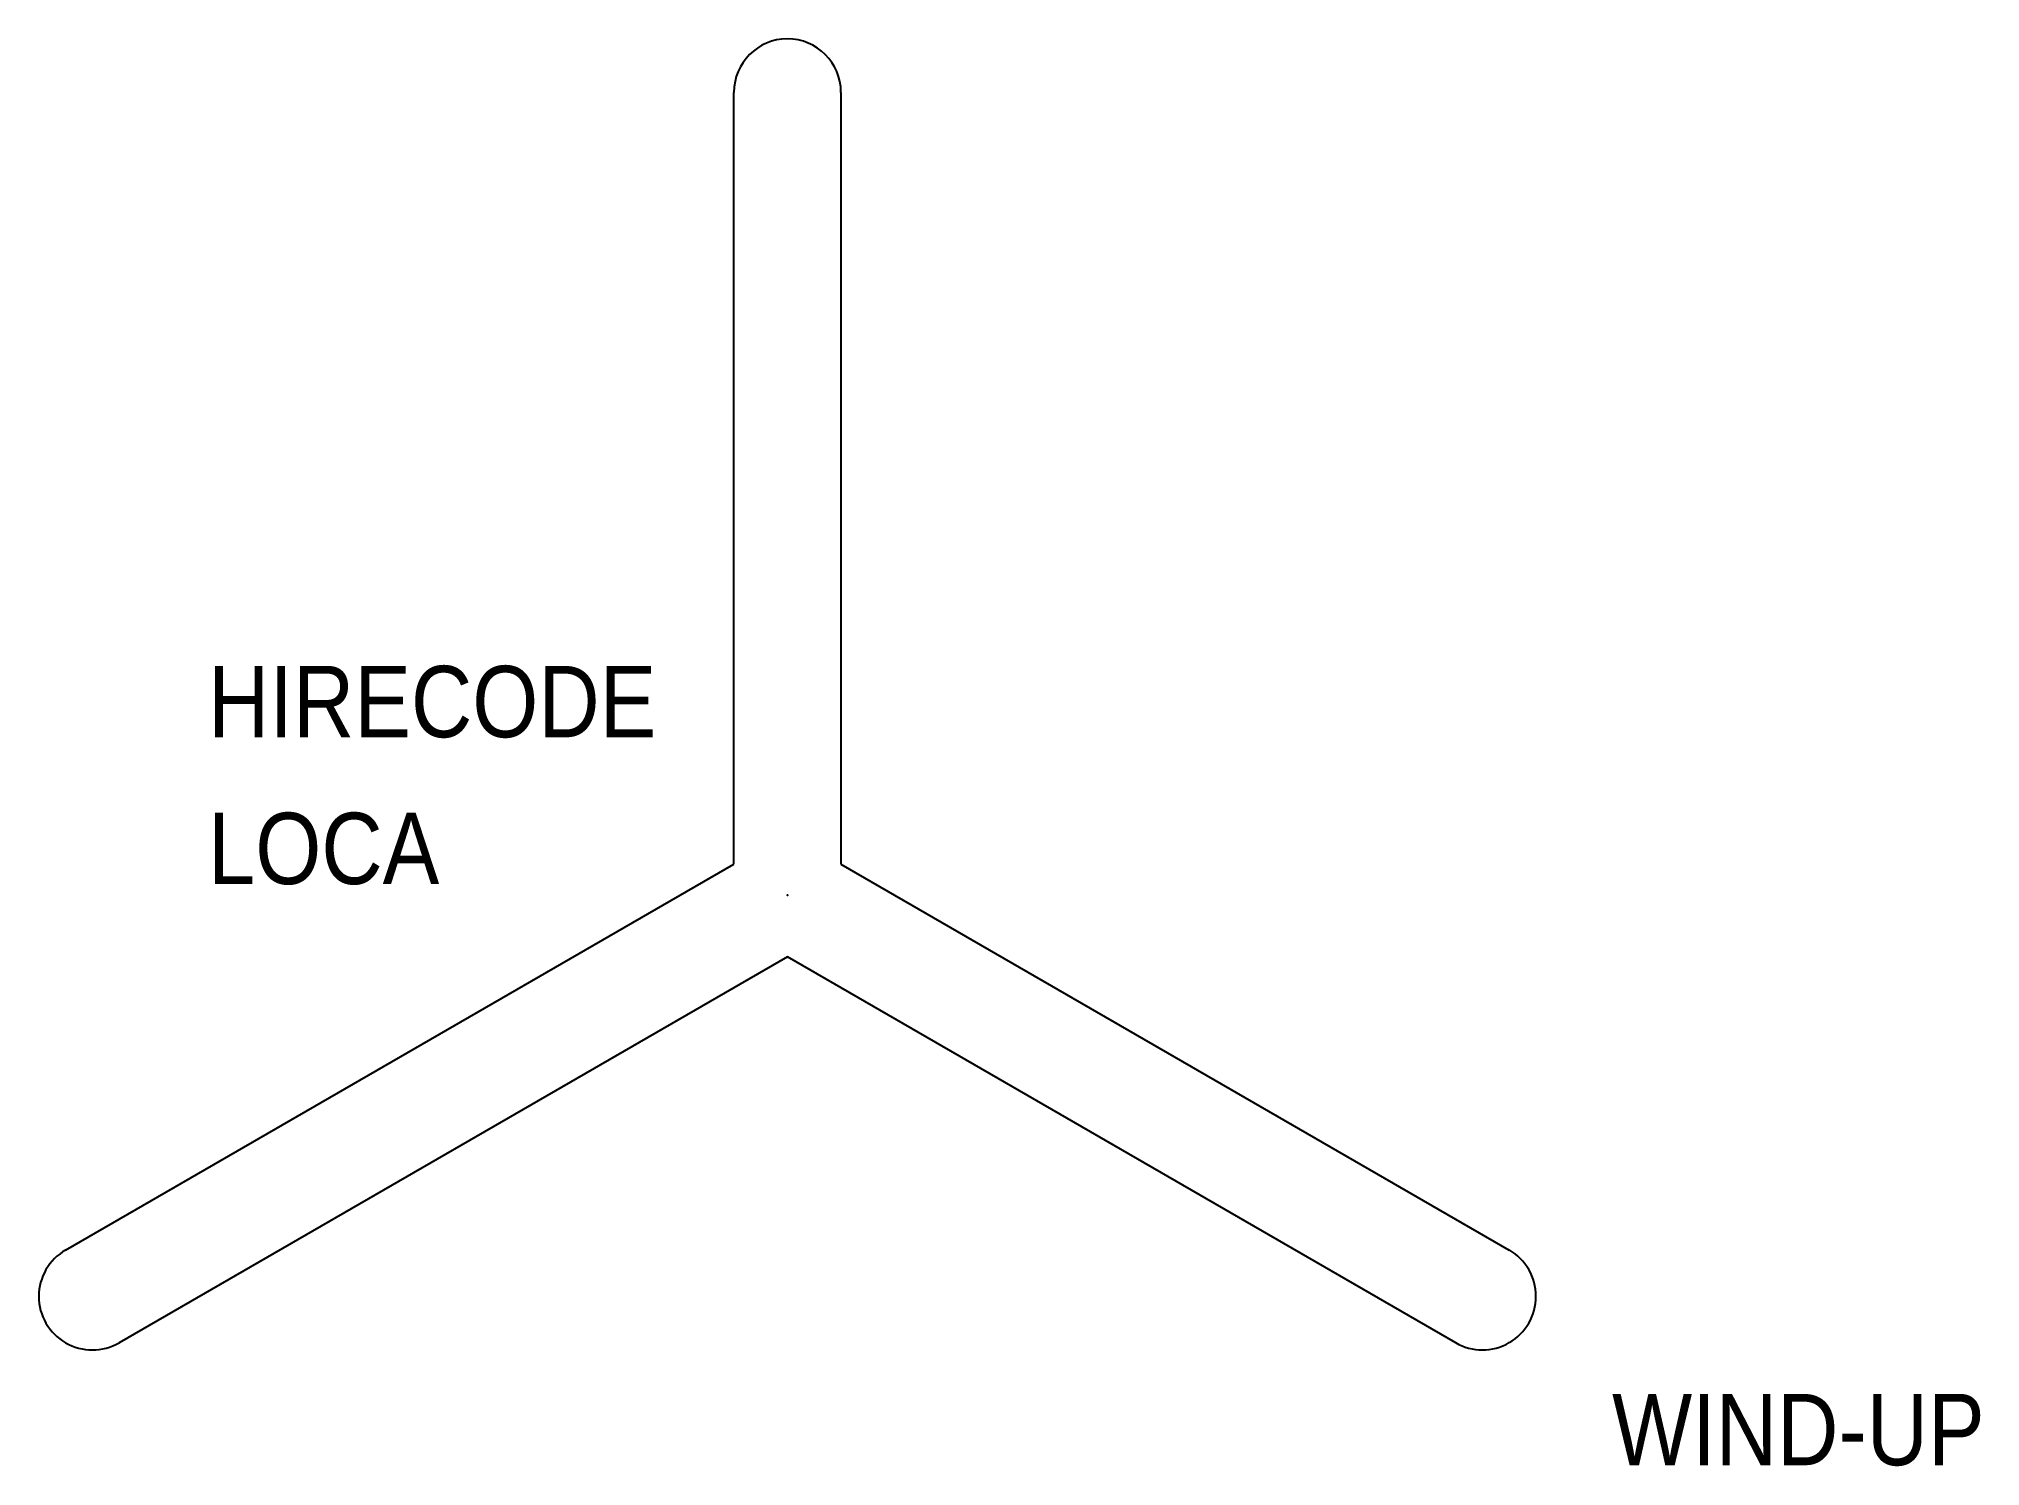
# Model space of a CAD drawing. Extents: x 2824 to 4185, y 714 to 1714.
import ezdxf
from ezdxf.enums import TextEntityAlignment as Align

# ---------------------------------------------------------------- set-up
doc = ezdxf.new("R2010")
doc.units = 0
doc.header["$MEASUREMENT"] = 0
for name, color, linetype in [('LANTERNS', 4, 'CONTINUOUS'), ('LOCATION', 7, 'CONTINUOUS'), ('STANDTXT', 7, 'CONTINUOUS')]:
    doc.layers.add(name, color=color, linetype=linetype)

msp = doc.modelspace()

# ---------------------------------------------------------------- linework, layer by layer
at = {"layer": 'LANTERNS', "color": 0}
for p, q in [((3311.4, 1135.9), (3311.4, 1676.6)), ((3386.4, 1676.6), (3386.4, 1135.9)), ((2843.1, 865.5), (3311.4, 1135.9)), ((3386.4, 1135.9), (3854.7, 865.5)), ((3348.9, 1071), (2880.6, 800.6)), ((3817.2, 800.6), (3348.9, 1071))]:
    msp.add_line(p, q, dxfattribs=at)
for centre, start, end in [((3348.9, 1676.6), 0, 180), ((2861.8, 833), 119.9249, 300.0777), ((3835.9, 833.1), 239.9976, 59.9998)]:
    msp.add_arc(centre, 37.5, start, end, dxfattribs=at)
msp.add_point((3348.9, 1114.2), dxfattribs=at)

# ---------------------------------------------------------------- texts
at = {"layer": 'LANTERNS', "color": 0, "width": 0.89, "flags": 1}
msp.add_attdef('HIRECODE', (2942.9, 1224.8), 'WIND-UP', height=50, dxfattribs=at)
at = {"layer": 'LOCATION', "width": 0.89, "flags": 1}
msp.add_attdef('LOCA', (2942.9, 1121.9), 'DIPS', height=50, dxfattribs=at)
at = {"layer": 'STANDTXT', "width": 0.89}
msp.add_text('WIND-UP', height=50, dxfattribs=at).set_placement((4057.3, 739.4), align=Align.MIDDLE)

doc.saveas('drawing.dxf')
